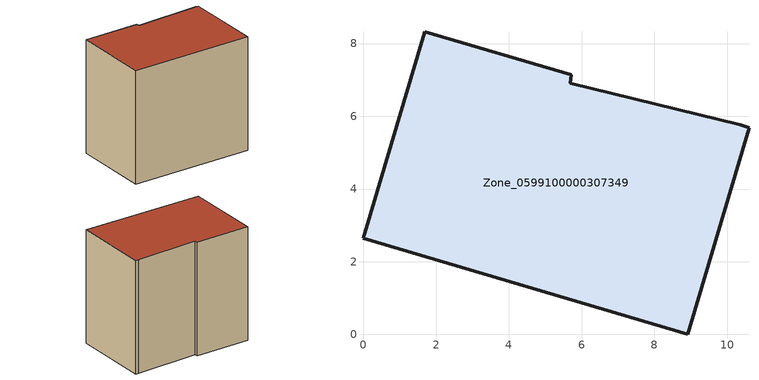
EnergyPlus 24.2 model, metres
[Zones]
Zone_0599100000307349
 floor ground (C_G): 5.69,6.91 10.35,5.76 10.6,5.69 8.91,0 0,2.64 1.68,8.33 5.72,7.14 z0.42
 wall outside (C_F): 10.35,5.76 5.69,6.91 5.72,7.14 1.68,8.33 0,2.64 8.91,0 10.6,5.69 10.35,5.76 z0.42:8.99
 roof outside (C_R): 10.6,5.69 10.35,5.76 5.69,6.91 5.72,7.14 1.68,8.33 0,2.64 8.91,0 z8.99
[BUILDING]
Pand.0599100000307349: North Axis=0; Terrain=City; Loads Convergence Tolerance Value=0.04; Temperature Convergence Tolerance Value=0.4; Solar Distribution=FullExterior; Maximum Number of Warmup Days=25; Minimum Number of Warmup Days=1
[Site:Location]
Rotterdam.The.Hague.AP_ZH_NLD Design_Conditions: Latitude=51.96; Longitude=4.45; Time Zone=1; Elevation=-4.5
[SITE:GROUNDTEMPERATURE:BUILDINGSURFACE]
18, 18, 18, 18, 18, 18, 18, 18, 18, 18, 18, 18
[MATERIAL] Thermal Absorptance=0.9; Solar Absorptance=0.7; Visible Absorptance=0.7
Name | Roughness | Thickness | Conductivity | Density | Specific Heat
G.TC.1975-1991 | MediumSmooth | 0.15 | 0.288461 | 540 | 1210
F.TC.1975-1991 | Rough | 0.3 | 0.230769 | 1920 | 840
R.TC.1975-1991 | MediumRough | 0.2 | 0.153846 | 1500 | 1000
[CONSTRUCTION]
C_G: G.TC.1975-1991
C_F: F.TC.1975-1991
C_R: R.TC.1975-1991
[ZONE]
Zone_0599100000307349: Type=1; Multiplier=1; Ceiling Height=Autocalculate; Volume=Autocalculate; Floor Area=autocalculate; Part of Total Floor Area=Yes
[ZONEINFILTRATION:DESIGNFLOWRATE]
Infil_Zone_0599100000307349: Zone or ZoneList or Space or SpaceList=Zone_0599100000307349; Schedule=AlwaysOn; Design Flow Rate Calculation Method=Flow/Area; Flow Rate per Floor Area=0.003; Constant Term Coefficient=1; Temperature Term Coefficient=0; Velocity Term Coefficient=0; Velocity Squared Term Coefficient=0
[HVACTEMPLATE:ZONE:IDEALLOADSAIRSYSTEM]
Zone_0599100000307349: Maximum Heating Supply Air Temperature=50; Minimum Cooling Supply Air Temperature=13; Maximum Heating Supply Air Humidity Ratio=0.0156; Minimum Cooling Supply Air Humidity Ratio=0.0077; Heating Limit=NoLimit; Cooling Limit=NoLimit; Dehumidification Control Type=ConstantSensibleHeatRatio; Cooling Sensible Heat Ratio=0.7; Dehumidification Setpoint=60; Humidification Control Type=None; Humidification Setpoint=30; Outdoor Air Method=None; Outdoor Air Flow Rate per Person=0.00944; Outdoor Air Flow Rate per Zone Floor Area=0; Outdoor Air Flow Rate per Zone=0; Demand Controlled Ventilation Type=None; Outdoor Air Economizer Type=NoEconomizer; Heat Recovery Type=None; Sensible Heat Recovery Effectiveness=0.7; Latent Heat Recovery Effectiveness=0.65
[ZONECONTROL:THERMOSTAT]
ThermostatControl_Zone_0599100000307349: Zone or ZoneList=Zone_0599100000307349; Control Type Schedule=DualSetpointControlType; Control 1=Thermostat_Zone_0599100000307349; Temperature Difference Between Cutout And Setpoint=0
[THERMOSTATSETPOINT:DUALSETPOINT]
Thermostat_Zone_0599100000307349: Heating Setpoint Temperature Schedule=HeatingSetpoint_Zone_0599100000307349; Cooling Setpoint Temperature Schedule=CoolingSetpoint_Zone_0599100000307349
[SCHEDULE:COMPACT]
HeatingSetpoint_Zone_0599100000307349: Through: 12/31, For: AllDays, Until: 24:00, 21
CoolingSetpoint_Zone_0599100000307349: Through: 12/31, For: AllDays, Until: 24:00, 24
DualSetpointControlType: Through: 12/31, For: AllDays, Until: 24:00, 4
AlwaysOn: Through: 12/31, For: AllDays, Until: 24:00, 1
